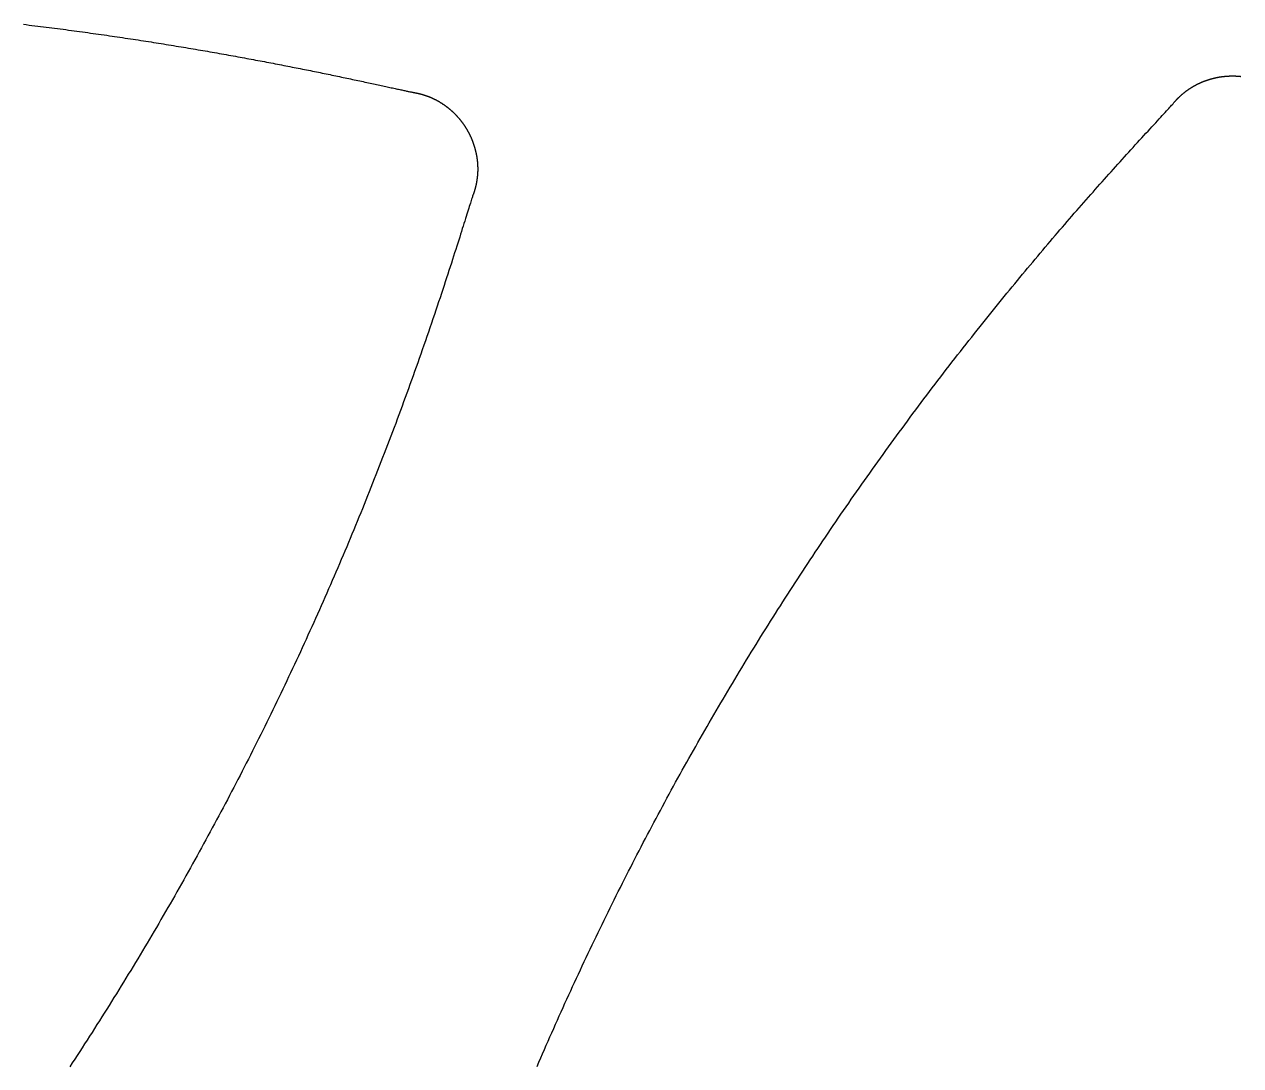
# Model space of a CAD drawing. Extents: x -3 to 136, y 0 to 121.
# Drawn here: x 37.34 to 50.09, y 14.82 to 25.74 of the extents above; entities that cross this region are included whole.
import ezdxf

# ---------------------------------------------------------------- set-up
doc = ezdxf.new("R2010")
doc.units = 0
doc.layers.get('0').update_dxf_attribs({"linetype": 'CONTINUOUS'})

msp = doc.modelspace()

# ---------------------------------------------------------------- linework, layer by layer
for points in [[(37.3305, 25.736, 0), (37.3607, 25.7324, 0), (37.3908, 25.7287, 0), (37.4208, 25.7251, 0), (37.4508, 25.7214, 0), (37.4806, 25.7177, 0), (37.5104, 25.714, 0), (37.5402, 25.7103, 0), (37.5698, 25.7066, 0), (37.5994, 25.7028, 0), (37.6289, 25.6991, 0), (37.6583, 25.6953, 0), (37.6877, 25.6915, 0), (37.717, 25.6877, 0), (37.7462, 25.6839, 0), (37.7753, 25.6801, 0), (37.8044, 25.6762, 0), (37.8334, 25.6723, 0), (37.8623, 25.6685, 0), (37.8911, 25.6646, 0), (37.9199, 25.6607, 0), (37.9486, 25.6568, 0), (37.9772, 25.6528, 0), (38.0057, 25.6489, 0), (38.0342, 25.6449, 0), (38.0626, 25.641, 0), (38.0909, 25.637, 0), (38.1191, 25.633, 0), (38.1473, 25.629, 0), (38.1754, 25.625, 0), (38.2034, 25.6209, 0), (38.2313, 25.6169, 0), (38.2592, 25.6129, 0), (38.287, 25.6088, 0), (38.3147, 25.6047, 0), (38.3423, 25.6006, 0), (38.3699, 25.5966, 0), (38.3973, 25.5925, 0), (38.4247, 25.5884, 0), (38.4521, 25.5842, 0), (38.4793, 25.5801, 0), (38.5065, 25.576, 0), (38.5336, 25.5718, 0), (38.5606, 25.5677, 0), (38.5875, 25.5635, 0), (38.6144, 25.5593, 0), (38.6412, 25.5552, 0), (38.6679, 25.551, 0), (38.6945, 25.5468, 0), (38.721, 25.5426, 0), (38.7475, 25.5384, 0), (38.7739, 25.5341, 0), (38.8002, 25.5299, 0), (38.8265, 25.5257, 0), (38.8526, 25.5214, 0), (38.8787, 25.5172, 0), (38.9047, 25.513, 0), (38.9306, 25.5087, 0), (38.9565, 25.5044, 0), (38.9822, 25.5002, 0), (39.0079, 25.4959, 0), (39.0335, 25.4916, 0), (39.0591, 25.4873, 0), (39.0845, 25.4831, 0), (39.1099, 25.4788, 0), (39.1352, 25.4745, 0), (39.1604, 25.4702, 0), (39.1855, 25.4659, 0), (39.2105, 25.4616, 0), (39.2355, 25.4573, 0), (39.2604, 25.453, 0), (39.2852, 25.4486, 0), (39.31, 25.4443, 0), (39.3346, 25.44, 0), (39.3592, 25.4357, 0), (39.3837, 25.4314, 0), (39.4081, 25.427, 0), (39.4324, 25.4227, 0), (39.4566, 25.4184, 0), (39.4808, 25.414, 0), (39.5049, 25.4097, 0), (39.5289, 25.4054, 0), (39.5528, 25.401, 0), (39.5767, 25.3967, 0), (39.6004, 25.3924, 0), (39.6241, 25.388, 0), (39.6477, 25.3837, 0), (39.6712, 25.3794, 0), (39.6946, 25.375, 0), (39.718, 25.3707, 0), (39.7412, 25.3664, 0), (39.7644, 25.362, 0), (39.7875, 25.3577, 0), (39.8106, 25.3534, 0), (39.8335, 25.349, 0), (39.8564, 25.3447, 0), (39.8791, 25.3404, 0), (39.9018, 25.3361, 0), (39.9244, 25.3318, 0), (39.9469, 25.3274, 0), (39.9694, 25.3231, 0), (39.9917, 25.3188, 0), (40.014, 25.3145, 0), (40.0362, 25.3102, 0), (40.0583, 25.3059, 0), (40.0803, 25.3016, 0), (40.1023, 25.2973, 0), (40.1241, 25.293, 0), (40.1459, 25.2887, 0), (40.1676, 25.2845, 0), (40.1892, 25.2802, 0), (40.2107, 25.2759, 0), (40.2322, 25.2717, 0), (40.2535, 25.2674, 0), (40.2748, 25.2632, 0), (40.296, 25.2589, 0), (40.3171, 25.2547, 0), (40.3381, 25.2504, 0), (40.359, 25.2462, 0), (40.3798, 25.242, 0), (40.4006, 25.2378, 0), (40.4213, 25.2336, 0), (40.4418, 25.2294, 0), (40.4623, 25.2252, 0), (40.4828, 25.221, 0), (40.5031, 25.2168, 0), (40.5233, 25.2127, 0), (40.5435, 25.2085, 0), (40.5636, 25.2044, 0), (40.5835, 25.2002, 0), (40.6034, 25.1961, 0), (40.6233, 25.192, 0), (40.643, 25.1879, 0), (40.6626, 25.1838, 0), (40.6822, 25.1797, 0), (40.7016, 25.1756, 0), (40.721, 25.1715, 0), (40.7403, 25.1674, 0), (40.7595, 25.1634, 0), (40.7786, 25.1593, 0), (40.7977, 25.1553, 0), (40.8166, 25.1513, 0), (40.8354, 25.1473, 0), (40.8542, 25.1433, 0), (40.8729, 25.1393, 0), (40.8914, 25.1354, 0), (40.9098, 25.1314, 0), (40.9279, 25.1275, 0), (40.9458, 25.1237, 0), (40.9635, 25.1199, 0), (40.981, 25.1161, 0), (40.9982, 25.1124, 0), (41.0151, 25.1088, 0), (41.0319, 25.1052, 0), (41.0484, 25.1016, 0), (41.0646, 25.0981, 0), (41.0805, 25.0946, 0), (41.0962, 25.0912, 0), (41.1116, 25.0879, 0), (41.1268, 25.0846, 0), (41.1416, 25.0814, 0), (41.1562, 25.0782, 0), (41.1705, 25.0751, 0), (41.1845, 25.072, 0), (41.1981, 25.0691, 0), (41.2115, 25.0662, 0), (41.2245, 25.0633, 0), (41.2372, 25.0606, 0), (41.2496, 25.0579, 0), (41.2617, 25.0553, 0), (41.2734, 25.0527, 0), (41.2848, 25.0502, 0), (41.2958, 25.0479, 0), (41.3065, 25.0455, 0), (41.3168, 25.0433, 0), (41.3268, 25.0412, 0), (41.3364, 25.0391, 0), (41.3456, 25.0371, 0), (41.3544, 25.0352, 0), (41.3629, 25.0334, 0), (41.3709, 25.0317, 0), (41.3786, 25.0301, 0), (41.3858, 25.0286, 0), (41.3927, 25.0272, 0), (41.3991, 25.0258, 0), (41.4052, 25.0246, 0), (41.4108, 25.0235, 0), (41.4159, 25.0224, 0), (41.4207, 25.0215, 0), (41.425, 25.0207, 0), (41.4288, 25.02, 0), (41.4322, 25.0194, 0)], [(49.3865, 24.9157, 0), (49.3889, 24.9185, 0), (49.3912, 24.9213, 0), (49.3936, 24.924, 0), (49.396, 24.9268, 0), (49.3984, 24.9295, 0), (49.4008, 24.9322, 0), (49.4032, 24.935, 0), (49.4056, 24.9376, 0), (49.4081, 24.9403, 0), (49.4105, 24.943, 0), (49.413, 24.9457, 0), (49.4155, 24.9483, 0), (49.418, 24.9509, 0), (49.4205, 24.9536, 0), (49.423, 24.9562, 0), (49.4255, 24.9588, 0), (49.4281, 24.9614, 0), (49.4306, 24.9639, 0), (49.4332, 24.9665, 0), (49.4358, 24.969, 0), (49.4384, 24.9716, 0), (49.441, 24.9741, 0), (49.4436, 24.9766, 0), (49.4463, 24.9791, 0), (49.4489, 24.9816, 0), (49.4516, 24.9841, 0), (49.4542, 24.9865, 0), (49.4569, 24.989, 0), (49.4596, 24.9914, 0), (49.4623, 24.9938, 0), (49.465, 24.9962, 0), (49.4677, 24.9986, 0), (49.4705, 25.001, 0), (49.4732, 25.0034, 0), (49.476, 25.0057, 0), (49.4788, 25.0081, 0), (49.4815, 25.0104, 0), (49.4843, 25.0127, 0), (49.4871, 25.015, 0), (49.49, 25.0173, 0), (49.4928, 25.0196, 0), (49.4956, 25.0219, 0), (49.4985, 25.0241, 0), (49.5013, 25.0263, 0), (49.5042, 25.0286, 0), (49.5071, 25.0308, 0), (49.51, 25.033, 0), (49.5129, 25.0352, 0), (49.5158, 25.0373, 0), (49.5187, 25.0395, 0), (49.5217, 25.0416, 0), (49.5246, 25.0438, 0), (49.5276, 25.0459, 0), (49.5305, 25.048, 0), (49.5335, 25.0501, 0), (49.5365, 25.0521, 0), (49.5395, 25.0542, 0), (49.5425, 25.0562, 0), (49.5455, 25.0583, 0), (49.5485, 25.0603, 0), (49.5515, 25.0623, 0), (49.5546, 25.0643, 0), (49.5576, 25.0663, 0), (49.5607, 25.0682, 0), (49.5638, 25.0702, 0), (49.5669, 25.0721, 0), (49.5699, 25.074, 0), (49.573, 25.0759, 0), (49.5761, 25.0778, 0), (49.5793, 25.0797, 0), (49.5824, 25.0816, 0), (49.5855, 25.0834, 0), (49.5886, 25.0853, 0), (49.5918, 25.0871, 0), (49.5949, 25.0889, 0), (49.5981, 25.0907, 0), (49.6013, 25.0924, 0), (49.6045, 25.0942, 0), (49.6076, 25.096, 0), (49.6108, 25.0977, 0), (49.614, 25.0994, 0), (49.6172, 25.1011, 0), (49.6205, 25.1028, 0), (49.6237, 25.1045, 0), (49.6269, 25.1061, 0), (49.6302, 25.1078, 0), (49.6334, 25.1094, 0), (49.6367, 25.111, 0), (49.6399, 25.1126, 0), (49.6432, 25.1142, 0), (49.6465, 25.1158, 0), (49.6497, 25.1173, 0), (49.653, 25.1188, 0), (49.6563, 25.1204, 0), (49.6596, 25.1219, 0), (49.6629, 25.1234, 0), (49.6663, 25.1249, 0), (49.6696, 25.1263, 0), (49.6729, 25.1278, 0), (49.6763, 25.1292, 0), (49.6796, 25.1306, 0), (49.6829, 25.132, 0), (49.6863, 25.1334, 0), (49.6897, 25.1348, 0), (49.693, 25.1362, 0), (49.6964, 25.1375, 0), (49.6998, 25.1388, 0), (49.7032, 25.1401, 0), (49.7066, 25.1414, 0), (49.71, 25.1427, 0), (49.7134, 25.144, 0), (49.7168, 25.1452, 0), (49.7202, 25.1465, 0), (49.7236, 25.1477, 0), (49.7271, 25.1489, 0), (49.7305, 25.1501, 0), (49.7339, 25.1513, 0), (49.7374, 25.1525, 0), (49.7408, 25.1536, 0), (49.7443, 25.1547, 0), (49.7477, 25.1558, 0), (49.7512, 25.1569, 0), (49.7547, 25.158, 0), (49.7582, 25.1591, 0), (49.7616, 25.1602, 0), (49.7651, 25.1612, 0), (49.7686, 25.1622, 0), (49.7721, 25.1632, 0), (49.7756, 25.1642, 0), (49.7791, 25.1652, 0), (49.7826, 25.1662, 0), (49.7861, 25.1671, 0), (49.7897, 25.168, 0), (49.7932, 25.169, 0), (49.7967, 25.1699, 0), (49.8002, 25.1707, 0), (49.8038, 25.1716, 0), (49.8073, 25.1725, 0), (49.8108, 25.1733, 0), (49.8144, 25.1741, 0), (49.8179, 25.1749, 0), (49.8215, 25.1757, 0), (49.825, 25.1765, 0), (49.8286, 25.1772, 0), (49.8321, 25.178, 0), (49.8357, 25.1787, 0), (49.8392, 25.1794, 0), (49.8428, 25.1801, 0), (49.8464, 25.1808, 0), (49.8499, 25.1815, 0), (49.8535, 25.1821, 0), (49.8571, 25.1827, 0), (49.8607, 25.1834, 0), (49.8642, 25.184, 0), (49.8678, 25.1845, 0), (49.8714, 25.1851, 0), (49.875, 25.1857, 0), (49.8786, 25.1862, 0), (49.8822, 25.1867, 0), (49.8858, 25.1872, 0), (49.8894, 25.1877, 0), (49.893, 25.1882, 0), (49.8966, 25.1886, 0), (49.9002, 25.1891, 0), (49.9038, 25.1895, 0), (49.9074, 25.1899, 0), (49.911, 25.1903, 0), (49.9146, 25.1907, 0), (49.9182, 25.1911, 0), (49.9218, 25.1914, 0), (49.9254, 25.1917, 0), (49.9291, 25.1921, 0), (49.9327, 25.1924, 0), (49.9363, 25.1926, 0), (49.9399, 25.1929, 0), (49.9435, 25.1932, 0), (49.9471, 25.1934, 0), (49.9508, 25.1936, 0), (49.9544, 25.1938, 0), (49.958, 25.194, 0), (49.9616, 25.1942, 0), (49.9653, 25.1943, 0), (49.9689, 25.1945, 0), (49.9725, 25.1946, 0), (49.9762, 25.1947, 0), (49.9798, 25.1948, 0), (49.9834, 25.1949, 0), (49.987, 25.195, 0), (49.9907, 25.195, 0), (49.9943, 25.195, 0), (49.9979, 25.195, 0), (50.0016, 25.195, 0), (50.0052, 25.195, 0), (50.0088, 25.195, 0), (50.0125, 25.1949, 0), (50.0161, 25.1949, 0), (50.0197, 25.1948, 0), (50.0234, 25.1947, 0), (50.027, 25.1946, 0), (50.0306, 25.1945, 0), (50.0342, 25.1943, 0), (50.0379, 25.1942, 0), (50.0415, 25.194, 0), (50.0451, 25.1938, 0), (50.0488, 25.1936, 0), (50.0524, 25.1934, 0), (50.056, 25.1931, 0), (50.0597, 25.1929, 0), (50.0633, 25.1926, 0), (50.0669, 25.1923, 0), (50.0705, 25.192, 0), (50.0742, 25.1917, 0), (50.0778, 25.1913, 0), (50.0814, 25.191, 0), (50.085, 25.1906, 0), (50.0886, 25.1902, 0)], [(41.4322, 25.0194, 0), (41.4358, 25.0187, 0), (41.4394, 25.0181, 0), (41.4429, 25.0174, 0), (41.4465, 25.0167, 0), (41.4501, 25.016, 0), (41.4536, 25.0153, 0), (41.4572, 25.0146, 0), (41.4607, 25.0138, 0), (41.4643, 25.013, 0), (41.4678, 25.0122, 0), (41.4714, 25.0114, 0), (41.4749, 25.0106, 0), (41.4784, 25.0098, 0), (41.482, 25.0089, 0), (41.4855, 25.008, 0), (41.489, 25.0071, 0), (41.4925, 25.0062, 0), (41.496, 25.0053, 0), (41.4995, 25.0043, 0), (41.503, 25.0034, 0), (41.5065, 25.0024, 0), (41.51, 25.0014, 0), (41.5135, 25.0004, 0), (41.517, 24.9993, 0), (41.5204, 24.9983, 0), (41.5239, 24.9972, 0), (41.5274, 24.9962, 0), (41.5308, 24.9951, 0), (41.5343, 24.9939, 0), (41.5377, 24.9928, 0), (41.5412, 24.9917, 0), (41.5446, 24.9905, 0), (41.548, 24.9893, 0), (41.5515, 24.9881, 0), (41.5549, 24.9869, 0), (41.5583, 24.9857, 0), (41.5617, 24.9844, 0), (41.5651, 24.9832, 0), (41.5685, 24.9819, 0), (41.5719, 24.9806, 0), (41.5753, 24.9793, 0), (41.5787, 24.978, 0), (41.582, 24.9766, 0), (41.5854, 24.9753, 0), (41.5888, 24.9739, 0), (41.5921, 24.9725, 0), (41.5955, 24.9711, 0), (41.5988, 24.9697, 0), (41.6021, 24.9682, 0), (41.6055, 24.9668, 0), (41.6088, 24.9653, 0), (41.6121, 24.9638, 0), (41.6154, 24.9623, 0), (41.6187, 24.9608, 0), (41.622, 24.9593, 0), (41.6253, 24.9577, 0), (41.6286, 24.9562, 0), (41.6319, 24.9546, 0), (41.6351, 24.953, 0), (41.6384, 24.9514, 0), (41.6417, 24.9498, 0), (41.6449, 24.9481, 0), (41.6481, 24.9465, 0), (41.6514, 24.9448, 0), (41.6546, 24.9431, 0), (41.6578, 24.9414, 0), (41.661, 24.9397, 0), (41.6642, 24.938, 0), (41.6674, 24.9362, 0), (41.6706, 24.9345, 0), (41.6738, 24.9327, 0), (41.6769, 24.9309, 0), (41.6801, 24.9291, 0), (41.6832, 24.9273, 0), (41.6864, 24.9255, 0), (41.6895, 24.9236, 0), (41.6926, 24.9218, 0), (41.6957, 24.9199, 0), (41.6988, 24.918, 0), (41.7019, 24.9161, 0), (41.705, 24.9142, 0), (41.7081, 24.9123, 0), (41.7112, 24.9103, 0), (41.7142, 24.9084, 0), (41.7173, 24.9064, 0), (41.7203, 24.9044, 0), (41.7234, 24.9024, 0), (41.7264, 24.9004, 0), (41.7294, 24.8984, 0), (41.7324, 24.8963, 0), (41.7354, 24.8943, 0), (41.7384, 24.8922, 0), (41.7414, 24.8901, 0), (41.7443, 24.888, 0), (41.7473, 24.8859, 0), (41.7502, 24.8838, 0), (41.7532, 24.8817, 0), (41.7561, 24.8795, 0), (41.759, 24.8774, 0), (41.7619, 24.8752, 0), (41.7648, 24.873, 0), (41.7677, 24.8708, 0), (41.7706, 24.8686, 0), (41.7735, 24.8664, 0), (41.7764, 24.8641, 0), (41.7792, 24.8619, 0), (41.782, 24.8596, 0), (41.7849, 24.8574, 0), (41.7877, 24.8551, 0), (41.7905, 24.8528, 0), (41.7933, 24.8504, 0), (41.7961, 24.8481, 0), (41.7989, 24.8458, 0), (41.8017, 24.8434, 0), (41.8044, 24.8411, 0), (41.8072, 24.8387, 0), (41.8099, 24.8363, 0), (41.8126, 24.8339, 0), (41.8154, 24.8315, 0), (41.8181, 24.829, 0), (41.8208, 24.8266, 0), (41.8234, 24.8242, 0), (41.8261, 24.8217, 0), (41.8288, 24.8192, 0), (41.8314, 24.8167, 0), (41.8341, 24.8142, 0), (41.8367, 24.8117, 0), (41.8393, 24.8092, 0), (41.842, 24.8067, 0), (41.8446, 24.8041, 0), (41.8471, 24.8016, 0), (41.8497, 24.799, 0), (41.8523, 24.7964, 0), (41.8548, 24.7938, 0), (41.8574, 24.7912, 0), (41.8599, 24.7886, 0), (41.8624, 24.786, 0), (41.8649, 24.7833, 0), (41.8674, 24.7807, 0), (41.8699, 24.778, 0), (41.8724, 24.7754, 0), (41.8748, 24.7727, 0), (41.8773, 24.77, 0), (41.8797, 24.7673, 0), (41.8821, 24.7646, 0), (41.8845, 24.7619, 0), (41.8869, 24.7592, 0), (41.8893, 24.7564, 0), (41.8917, 24.7537, 0), (41.894, 24.7509, 0), (41.8964, 24.7481, 0), (41.8987, 24.7454, 0), (41.901, 24.7426, 0), (41.9034, 24.7398, 0), (41.9056, 24.737, 0), (41.9079, 24.7341, 0), (41.9102, 24.7313, 0), (41.9125, 24.7285, 0), (41.9147, 24.7256, 0), (41.9169, 24.7228, 0), (41.9192, 24.7199, 0), (41.9214, 24.717, 0), (41.9236, 24.7141, 0), (41.9258, 24.7112, 0), (41.9279, 24.7083, 0), (41.9301, 24.7054, 0), (41.9322, 24.7025, 0), (41.9344, 24.6995, 0), (41.9365, 24.6966, 0), (41.9386, 24.6936, 0), (41.9407, 24.6907, 0), (41.9428, 24.6877, 0), (41.9448, 24.6847, 0), (41.9469, 24.6817, 0), (41.9489, 24.6787, 0), (41.951, 24.6757, 0), (41.953, 24.6727, 0), (41.955, 24.6697, 0), (41.957, 24.6666, 0), (41.9589, 24.6636, 0), (41.9609, 24.6605, 0), (41.9629, 24.6575, 0), (41.9648, 24.6544, 0), (41.9667, 24.6513, 0), (41.9686, 24.6482, 0), (41.9705, 24.6451, 0), (41.9724, 24.642, 0), (41.9743, 24.6389, 0), (41.9761, 24.6358, 0), (41.978, 24.6327, 0), (41.9798, 24.6295, 0), (41.9816, 24.6264, 0), (41.9834, 24.6232, 0), (41.9852, 24.6201, 0), (41.987, 24.6169, 0), (41.9887, 24.6137, 0), (41.9905, 24.6105, 0), (41.9922, 24.6074, 0), (41.9939, 24.6042, 0), (41.9956, 24.6009, 0), (41.9973, 24.5977, 0), (41.999, 24.5945, 0), (42.0007, 24.5913, 0), (42.0023, 24.588, 0), (42.004, 24.5848, 0), (42.0056, 24.5815, 0), (42.0072, 24.5783, 0), (42.0088, 24.575, 0), (42.0104, 24.5717, 0), (42.0119, 24.5684, 0), (42.0135, 24.5651, 0), (42.015, 24.5618, 0), (42.0165, 24.5585, 0), (42.018, 24.5552, 0), (42.0195, 24.5519, 0), (42.021, 24.5486, 0), (42.0225, 24.5453, 0), (42.0239, 24.5419, 0), (42.0253, 24.5386, 0), (42.0268, 24.5352, 0), (42.0282, 24.5319, 0), (42.0296, 24.5285, 0), (42.0309, 24.5251, 0), (42.0323, 24.5218, 0), (42.0336, 24.5184, 0), (42.035, 24.515, 0), (42.0363, 24.5116, 0), (42.0376, 24.5082, 0), (42.0389, 24.5048, 0), (42.0401, 24.5014, 0), (42.0414, 24.498, 0), (42.0426, 24.4946, 0), (42.0438, 24.4912, 0), (42.0451, 24.4877, 0), (42.0462, 24.4843, 0), (42.0474, 24.4809, 0), (42.0486, 24.4774, 0), (42.0497, 24.474, 0), (42.0509, 24.4705, 0), (42.052, 24.4671, 0), (42.0531, 24.4636, 0), (42.0542, 24.4601, 0), (42.0552, 24.4567, 0), (42.0563, 24.4532, 0), (42.0573, 24.4497, 0), (42.0584, 24.4462, 0), (42.0594, 24.4428, 0), (42.0604, 24.4393, 0), (42.0613, 24.4358, 0), (42.0623, 24.4323, 0), (42.0633, 24.4288, 0), (42.0642, 24.4253, 0), (42.0651, 24.4218, 0), (42.066, 24.4182, 0), (42.0669, 24.4147, 0), (42.0678, 24.4112, 0), (42.0686, 24.4077, 0), (42.0694, 24.4041, 0), (42.0703, 24.4006, 0), (42.0711, 24.3971, 0), (42.0719, 24.3935, 0), (42.0726, 24.39, 0), (42.0734, 24.3864, 0), (42.0741, 24.3829, 0), (42.0749, 24.3793, 0), (42.0756, 24.3758, 0), (42.0763, 24.3722, 0), (42.077, 24.3687, 0), (42.0776, 24.3651, 0), (42.0783, 24.3615, 0), (42.0789, 24.358, 0), (42.0795, 24.3544, 0), (42.0801, 24.3508, 0), (42.0807, 24.3472, 0), (42.0813, 24.3436, 0), (42.0818, 24.34, 0), (42.0824, 24.3365, 0), (42.0829, 24.3329, 0), (42.0834, 24.3293, 0), (42.0839, 24.3257, 0), (42.0843, 24.3221, 0), (42.0848, 24.3185, 0), (42.0852, 24.3149, 0), (42.0857, 24.3113, 0), (42.0861, 24.3077, 0), (42.0865, 24.3041, 0), (42.0868, 24.3004, 0), (42.0872, 24.2968, 0), (42.0875, 24.2932, 0), (42.0879, 24.2896, 0), (42.0882, 24.286, 0), (42.0885, 24.2824, 0), (42.0887, 24.2787, 0), (42.089, 24.2751, 0), (42.0893, 24.2715, 0), (42.0895, 24.2679, 0), (42.0897, 24.2642, 0), (42.0899, 24.2606, 0), (42.0901, 24.257, 0), (42.0902, 24.2533, 0), (42.0904, 24.2497, 0), (42.0905, 24.2461, 0), (42.0906, 24.2424, 0), (42.0907, 24.2388, 0), (42.0908, 24.2352, 0), (42.0909, 24.2315, 0), (42.0909, 24.2279, 0), (42.0909, 24.2243, 0), (42.0909, 24.2206, 0), (42.0909, 24.217, 0), (42.0909, 24.2134, 0), (42.0909, 24.2097, 0), (42.0908, 24.2061, 0), (42.0908, 24.2025, 0), (42.0907, 24.1988, 0), (42.0906, 24.1952, 0), (42.0904, 24.1916, 0), (42.0903, 24.188, 0), (42.0901, 24.1843, 0), (42.09, 24.1807, 0), (42.0898, 24.1771, 0), (42.0896, 24.1735, 0), (42.0894, 24.1698, 0), (42.0891, 24.1662, 0), (42.0889, 24.1626, 0), (42.0886, 24.159, 0), (42.0883, 24.1554, 0), (42.088, 24.1518, 0), (42.0877, 24.1481, 0), (42.0873, 24.1445, 0), (42.087, 24.1409, 0), (42.0866, 24.1373, 0), (42.0862, 24.1337, 0), (42.0858, 24.1301, 0), (42.0854, 24.1265, 0), (42.085, 24.1229, 0), (42.0845, 24.1193, 0), (42.084, 24.1157, 0), (42.0835, 24.1121, 0), (42.083, 24.1086, 0), (42.0825, 24.105, 0), (42.082, 24.1014, 0), (42.0814, 24.0978, 0), (42.0808, 24.0942, 0), (42.0802, 24.0907, 0), (42.0796, 24.0871, 0), (42.079, 24.0835, 0), (42.0784, 24.08, 0), (42.0777, 24.0764, 0), (42.077, 24.0728, 0), (42.0763, 24.0693, 0), (42.0756, 24.0657, 0), (42.0749, 24.0622, 0), (42.0742, 24.0586, 0), (42.0734, 24.0551, 0), (42.0726, 24.0516, 0), (42.0718, 24.048, 0), (42.071, 24.0445, 0), (42.0702, 24.041, 0), (42.0693, 24.0374, 0), (42.0685, 24.0339, 0), (42.0676, 24.0304, 0), (42.0667, 24.0269, 0), (42.0658, 24.0234, 0), (42.0649, 24.0199, 0), (42.0639, 24.0164, 0), (42.0629, 24.0129, 0), (42.062, 24.0094, 0), (42.061, 24.0059, 0), (42.0599, 24.0025, 0), (42.0589, 23.999, 0), (42.0579, 23.9955, 0), (42.0568, 23.992, 0), (42.0557, 23.9886, 0), (42.0546, 23.9851, 0), (42.0535, 23.9817, 0), (42.0524, 23.9782, 0), (42.0512, 23.9748, 0), (42.05, 23.9714, 0), (42.0488, 23.9679, 0), (42.0476, 23.9645, 0), (42.0464, 23.9611, 0), (42.0452, 23.9577, 0)], [(42.7138, 14.8154, 0), (42.7328, 14.8596, 0), (42.7518, 14.9037, 0), (42.7709, 14.9479, 0), (42.79, 14.992, 0), (42.8093, 15.0361, 0), (42.8286, 15.0802, 0), (42.848, 15.1243, 0), (42.8674, 15.1684, 0), (42.8869, 15.2125, 0), (42.9065, 15.2565, 0), (42.9261, 15.3006, 0), (42.9459, 15.3446, 0), (42.9656, 15.3886, 0), (42.9855, 15.4326, 0), (43.0053, 15.4765, 0), (43.0253, 15.5204, 0), (43.0453, 15.5643, 0), (43.0653, 15.6081, 0), (43.0855, 15.6518, 0), (43.1056, 15.6956, 0), (43.1259, 15.7393, 0), (43.1462, 15.7829, 0), (43.1665, 15.8265, 0), (43.1869, 15.8701, 0), (43.2074, 15.9137, 0), (43.2279, 15.9572, 0), (43.2485, 16.0006, 0), (43.2691, 16.0441, 0), (43.2898, 16.0875, 0), (43.3106, 16.1308, 0), (43.3314, 16.1741, 0), (43.3522, 16.2174, 0), (43.3732, 16.2606, 0), (43.3941, 16.3038, 0), (43.4152, 16.347, 0), (43.4363, 16.3901, 0), (43.4574, 16.4332, 0), (43.4787, 16.4763, 0), (43.4999, 16.5193, 0), (43.5213, 16.5623, 0), (43.5427, 16.6052, 0), (43.5641, 16.6481, 0), (43.5856, 16.691, 0), (43.6072, 16.7338, 0), (43.6288, 16.7766, 0), (43.6505, 16.8194, 0), (43.6722, 16.8621, 0), (43.694, 16.9048, 0), (43.7159, 16.9474, 0), (43.7378, 16.99, 0), (43.7597, 17.0326, 0), (43.7818, 17.0752, 0), (43.8039, 17.1177, 0), (43.826, 17.1601, 0), (43.8482, 17.2025, 0), (43.8705, 17.2449, 0), (43.8928, 17.2873, 0), (43.9152, 17.3296, 0), (43.9376, 17.3719, 0), (43.9601, 17.4141, 0), (43.9827, 17.4563, 0), (44.0053, 17.4985, 0), (44.0279, 17.5406, 0), (44.0507, 17.5827, 0), (44.0735, 17.6248, 0), (44.0963, 17.6668, 0), (44.1192, 17.7088, 0), (44.1422, 17.7508, 0), (44.1652, 17.7927, 0), (44.1883, 17.8346, 0), (44.2114, 17.8764, 0), (44.2346, 17.9182, 0), (44.2579, 17.96, 0), (44.2812, 18.0018, 0), (44.3046, 18.0435, 0), (44.328, 18.0851, 0), (44.3515, 18.1268, 0), (44.3751, 18.1684, 0), (44.3987, 18.2099, 0), (44.4223, 18.2515, 0), (44.4461, 18.2929, 0), (44.4699, 18.3344, 0), (44.4937, 18.3758, 0), (44.5176, 18.4172, 0), (44.5416, 18.4586, 0), (44.5656, 18.4999, 0), (44.5897, 18.5412, 0), (44.6138, 18.5824, 0), (44.638, 18.6236, 0), (44.6623, 18.6648, 0), (44.6866, 18.7059, 0), (44.711, 18.747, 0), (44.7354, 18.7881, 0), (44.7599, 18.8291, 0), (44.7845, 18.8701, 0), (44.8091, 18.9111, 0), (44.8337, 18.952, 0), (44.8585, 18.9929, 0), (44.8833, 19.0338, 0), (44.9081, 19.0746, 0), (44.933, 19.1154, 0), (44.958, 19.1562, 0), (44.983, 19.1969, 0), (45.0081, 19.2376, 0), (45.0333, 19.2782, 0), (45.0585, 19.3188, 0), (45.0837, 19.3594, 0), (45.1091, 19.4, 0), (45.1344, 19.4405, 0), (45.1599, 19.481, 0), (45.1854, 19.5214, 0), (45.211, 19.5618, 0), (45.2366, 19.6022, 0), (45.2623, 19.6426, 0), (45.288, 19.6829, 0), (45.3138, 19.7232, 0), (45.3397, 19.7634, 0), (45.3656, 19.8036, 0), (45.3916, 19.8438, 0), (45.4176, 19.8839, 0), (45.4437, 19.924, 0), (45.4699, 19.9641, 0), (45.4961, 20.0042, 0), (45.5224, 20.0442, 0), (45.5487, 20.0841, 0), (45.5751, 20.1241, 0), (45.6016, 20.164, 0), (45.6281, 20.2039, 0), (45.6547, 20.2437, 0), (45.6813, 20.2835, 0), (45.708, 20.3233, 0), (45.7347, 20.363, 0), (45.7616, 20.4027, 0), (45.7884, 20.4424, 0), (45.8154, 20.4821, 0), (45.8424, 20.5217, 0), (45.8694, 20.5612, 0), (45.8966, 20.6008, 0), (45.9237, 20.6403, 0), (45.951, 20.6798, 0), (45.9783, 20.7192, 0), (46.0056, 20.7586, 0), (46.033, 20.798, 0), (46.0605, 20.8374, 0), (46.0881, 20.8767, 0), (46.1157, 20.916, 0), (46.1433, 20.9552, 0), (46.171, 20.9944, 0), (46.1988, 21.0336, 0), (46.2267, 21.0728, 0), (46.2546, 21.1119, 0), (46.2825, 21.151, 0), (46.3105, 21.19, 0), (46.3386, 21.229, 0), (46.3668, 21.268, 0), (46.395, 21.307, 0), (46.4232, 21.3459, 0), (46.4516, 21.3848, 0), (46.4799, 21.4237, 0), (46.5084, 21.4625, 0), (46.5369, 21.5013, 0), (46.5655, 21.5401, 0), (46.5941, 21.5788, 0), (46.6228, 21.6175, 0), (46.6515, 21.6562, 0), (46.6803, 21.6948, 0), (46.7092, 21.7334, 0), (46.7381, 21.772, 0), (46.7671, 21.8105, 0), (46.7962, 21.849, 0), (46.8253, 21.8875, 0), (46.8545, 21.926, 0), (46.8837, 21.9644, 0), (46.913, 22.0028, 0), (46.9423, 22.0411, 0), (46.9717, 22.0795, 0), (47.0012, 22.1177, 0), (47.0308, 22.156, 0), (47.0604, 22.1942, 0), (47.09, 22.2324, 0), (47.1197, 22.2706, 0), (47.1495, 22.3087, 0), (47.179, 22.3465, 0), (47.2085, 22.384, 0), (47.2379, 22.4213, 0), (47.2671, 22.4583, 0), (47.2962, 22.4951, 0), (47.3251, 22.5316, 0), (47.354, 22.5679, 0), (47.3827, 22.6039, 0), (47.4113, 22.6397, 0), (47.4398, 22.6753, 0), (47.4682, 22.7106, 0), (47.4964, 22.7456, 0), (47.5245, 22.7805, 0), (47.5526, 22.8151, 0), (47.5804, 22.8494, 0), (47.6082, 22.8836, 0), (47.6359, 22.9175, 0), (47.6634, 22.9512, 0), (47.6909, 22.9846, 0), (47.7182, 23.0179, 0), (47.7454, 23.0509, 0), (47.7725, 23.0837, 0), (47.7995, 23.1163, 0), (47.8264, 23.1487, 0), (47.8532, 23.1809, 0), (47.8799, 23.2128, 0), (47.9064, 23.2446, 0), (47.9329, 23.2762, 0), (47.9592, 23.3075, 0), (47.9855, 23.3387, 0), (48.0116, 23.3696, 0), (48.0377, 23.4004, 0), (48.0636, 23.431, 0), (48.0894, 23.4614, 0), (48.1152, 23.4916, 0), (48.1408, 23.5216, 0), (48.1663, 23.5514, 0), (48.1918, 23.581, 0), (48.2171, 23.6105, 0), (48.2424, 23.6398, 0), (48.2675, 23.6689, 0), (48.2926, 23.6979, 0), (48.3175, 23.7266, 0), (48.3424, 23.7552, 0), (48.3672, 23.7837, 0), (48.3919, 23.8119, 0), (48.4164, 23.84, 0), (48.4409, 23.868, 0), (48.4654, 23.8958, 0), (48.4897, 23.9234, 0), (48.5139, 23.9509, 0), (48.5381, 23.9782, 0), (48.5621, 24.0054, 0), (48.5861, 24.0324, 0), (48.61, 24.0593, 0), (48.6338, 24.0861, 0), (48.6575, 24.1127, 0), (48.6811, 24.1392, 0), (48.7047, 24.1655, 0), (48.7282, 24.1917, 0), (48.7516, 24.2178, 0), (48.7749, 24.2437, 0), (48.7981, 24.2695, 0), (48.8213, 24.2952, 0), (48.8443, 24.3207, 0), (48.8673, 24.3462, 0), (48.8903, 24.3715, 0), (48.9131, 24.3967, 0), (48.9359, 24.4218, 0), (48.9586, 24.4468, 0), (48.9812, 24.4716, 0), (49.0038, 24.4964, 0), (49.0263, 24.521, 0), (49.0487, 24.5456, 0), (49.0711, 24.57, 0), (49.0931, 24.5942, 0), (49.1147, 24.6177, 0), (49.1356, 24.6405, 0), (49.156, 24.6627, 0), (49.1758, 24.6843, 0), (49.1949, 24.7051, 0), (49.2133, 24.7251, 0), (49.231, 24.7444, 0), (49.2479, 24.7628, 0), (49.2641, 24.7804, 0), (49.2795, 24.7972, 0), (49.294, 24.813, 0), (49.3077, 24.8279, 0), (49.3204, 24.8419, 0), (49.3323, 24.8549, 0), (49.3431, 24.8669, 0), (49.353, 24.8778, 0), (49.3619, 24.8876, 0), (49.3697, 24.8964, 0), (49.3764, 24.904, 0), (49.3821, 24.9105, 0), (49.3865, 24.9157, 0)], [(42.0452, 23.9577, 0), (42.0431, 23.9519, 0), (42.0407, 23.9448, 0), (42.0379, 23.9365, 0), (42.0347, 23.9269, 0), (42.0312, 23.9162, 0), (42.0274, 23.9043, 0), (42.0232, 23.8912, 0), (42.0187, 23.8769, 0), (42.0138, 23.8616, 0), (42.0086, 23.8451, 0), (42.003, 23.8274, 0), (41.9972, 23.8088, 0), (41.991, 23.789, 0), (41.9844, 23.7682, 0), (41.9776, 23.7463, 0), (41.9704, 23.7235, 0), (41.9629, 23.6996, 0), (41.9551, 23.6748, 0), (41.947, 23.649, 0), (41.9386, 23.6222, 0), (41.9299, 23.5945, 0), (41.9209, 23.5659, 0), (41.9116, 23.5364, 0), (41.902, 23.506, 0), (41.892, 23.4747, 0), (41.8818, 23.4426, 0), (41.8714, 23.4097, 0), (41.8606, 23.3759, 0), (41.8495, 23.3414, 0), (41.8382, 23.3061, 0), (41.8266, 23.27, 0), (41.8147, 23.2331, 0), (41.8026, 23.1955, 0), (41.7901, 23.1573, 0), (41.7775, 23.1183, 0), (41.7645, 23.0786, 0), (41.7513, 23.0383, 0), (41.7379, 22.9973, 0), (41.7241, 22.9557, 0), (41.7102, 22.9135, 0), (41.696, 22.8707, 0), (41.6815, 22.8273, 0), (41.6668, 22.7834, 0), (41.6519, 22.7389, 0), (41.6367, 22.6939, 0), (41.6213, 22.6484, 0), (41.6057, 22.6024, 0), (41.59, 22.5562, 0), (41.5742, 22.5102, 0), (41.5583, 22.4641, 0), (41.5425, 22.4182, 0), (41.5265, 22.3723, 0), (41.5106, 22.3264, 0), (41.4946, 22.2806, 0), (41.4785, 22.2348, 0), (41.4624, 22.1891, 0), (41.4462, 22.1435, 0), (41.43, 22.0979, 0), (41.4137, 22.0523, 0), (41.3974, 22.0068, 0), (41.3811, 21.9613, 0), (41.3647, 21.9159, 0), (41.3482, 21.8705, 0), (41.3317, 21.8252, 0), (41.3151, 21.7799, 0), (41.2985, 21.7346, 0), (41.2818, 21.6894, 0), (41.2651, 21.6443, 0), (41.2483, 21.5991, 0), (41.2315, 21.554, 0), (41.2146, 21.509, 0), (41.1976, 21.464, 0), (41.1806, 21.419, 0), (41.1636, 21.3741, 0), (41.1465, 21.3292, 0), (41.1293, 21.2843, 0), (41.1121, 21.2395, 0), (41.0948, 21.1947, 0), (41.0775, 21.15, 0), (41.0601, 21.1052, 0), (41.0426, 21.0605, 0), (41.0251, 21.0159, 0), (41.0075, 20.9712, 0), (40.9899, 20.9266, 0), (40.9722, 20.882, 0), (40.9545, 20.8375, 0), (40.9367, 20.793, 0), (40.9188, 20.7485, 0), (40.9009, 20.704, 0), (40.8829, 20.6596, 0), (40.8648, 20.6151, 0), (40.8467, 20.5707, 0), (40.8285, 20.5264, 0), (40.8103, 20.482, 0), (40.792, 20.4377, 0), (40.7736, 20.3934, 0), (40.7552, 20.3491, 0), (40.7367, 20.3048, 0), (40.7181, 20.2605, 0), (40.6995, 20.2163, 0), (40.6808, 20.1721, 0), (40.662, 20.1279, 0), (40.6432, 20.0837, 0), (40.6243, 20.0395, 0), (40.6054, 19.9954, 0), (40.5863, 19.9512, 0), (40.5672, 19.9071, 0), (40.5481, 19.8629, 0), (40.5288, 19.8188, 0), (40.5095, 19.7747, 0), (40.4902, 19.7306, 0), (40.4707, 19.6865, 0), (40.4512, 19.6425, 0), (40.4316, 19.5984, 0), (40.412, 19.5543, 0), (40.3923, 19.5103, 0), (40.3725, 19.4663, 0), (40.3527, 19.4223, 0), (40.3328, 19.3784, 0), (40.3128, 19.3345, 0), (40.2928, 19.2907, 0), (40.2728, 19.2469, 0), (40.2527, 19.2031, 0), (40.2325, 19.1594, 0), (40.2123, 19.1157, 0), (40.192, 19.072, 0), (40.1716, 19.0284, 0), (40.1512, 18.9848, 0), (40.1308, 18.9413, 0), (40.1102, 18.8978, 0), (40.0897, 18.8543, 0), (40.069, 18.8109, 0), (40.0483, 18.7675, 0), (40.0276, 18.7241, 0), (40.0068, 18.6808, 0), (39.9859, 18.6375, 0), (39.965, 18.5943, 0), (39.944, 18.5511, 0), (39.9229, 18.5079, 0), (39.9018, 18.4648, 0), (39.8807, 18.4217, 0), (39.8595, 18.3786, 0), (39.8382, 18.3356, 0), (39.8169, 18.2926, 0), (39.7955, 18.2497, 0), (39.774, 18.2068, 0), (39.7525, 18.1639, 0), (39.731, 18.1211, 0), (39.7093, 18.0783, 0), (39.6877, 18.0355, 0), (39.6659, 17.9928, 0), (39.6441, 17.9501, 0), (39.6223, 17.9075, 0), (39.6004, 17.8649, 0), (39.5784, 17.8223, 0), (39.5564, 17.7798, 0), (39.5343, 17.7373, 0), (39.5121, 17.6948, 0), (39.4899, 17.6524, 0), (39.4677, 17.61, 0), (39.4453, 17.5676, 0), (39.423, 17.5253, 0), (39.4005, 17.483, 0), (39.378, 17.4408, 0), (39.3555, 17.3986, 0), (39.3329, 17.3564, 0), (39.3102, 17.3143, 0), (39.2875, 17.2722, 0), (39.2647, 17.2301, 0), (39.2418, 17.1881, 0), (39.2189, 17.1461, 0), (39.1959, 17.1041, 0), (39.1729, 17.0622, 0), (39.1498, 17.0203, 0), (39.1267, 16.9785, 0), (39.1035, 16.9367, 0), (39.0802, 16.8949, 0), (39.0569, 16.8532, 0), (39.0336, 16.8115, 0), (39.0101, 16.7698, 0), (38.9866, 16.7282, 0), (38.9631, 16.6866, 0), (38.9395, 16.645, 0), (38.9158, 16.6035, 0), (38.8921, 16.562, 0), (38.8683, 16.5205, 0), (38.8444, 16.4791, 0), (38.8205, 16.4377, 0), (38.7966, 16.3964, 0), (38.7725, 16.355, 0), (38.7485, 16.3138, 0), (38.7243, 16.2725, 0), (38.7001, 16.2313, 0), (38.6759, 16.1901, 0), (38.6515, 16.149, 0), (38.6272, 16.1079, 0), (38.6027, 16.0668, 0), (38.5782, 16.0258, 0), (38.5537, 15.9848, 0), (38.5291, 15.9438, 0), (38.5044, 15.9029, 0), (38.4797, 15.862, 0), (38.4549, 15.8211, 0), (38.43, 15.7803, 0), (38.4051, 15.7395, 0), (38.3801, 15.6988, 0), (38.3551, 15.658, 0), (38.33, 15.6174, 0), (38.3049, 15.5767, 0), (38.2797, 15.5361, 0), (38.2544, 15.4955, 0), (38.2291, 15.4549, 0), (38.2037, 15.4144, 0), (38.1782, 15.3739, 0), (38.1527, 15.3335, 0), (38.1272, 15.2931, 0), (38.1016, 15.2527, 0), (38.0759, 15.2124, 0), (38.0501, 15.172, 0), (38.0243, 15.1318, 0), (37.9985, 15.0915, 0), (37.9725, 15.0513, 0), (37.9466, 15.0111, 0), (37.9205, 14.971, 0), (37.8944, 14.9309, 0), (37.8683, 14.8908, 0), (37.842, 14.8508, 0), (37.8158, 14.8108, 0)]]:
    msp.add_polyline3d(points)

doc.saveas('drawing.dxf')
